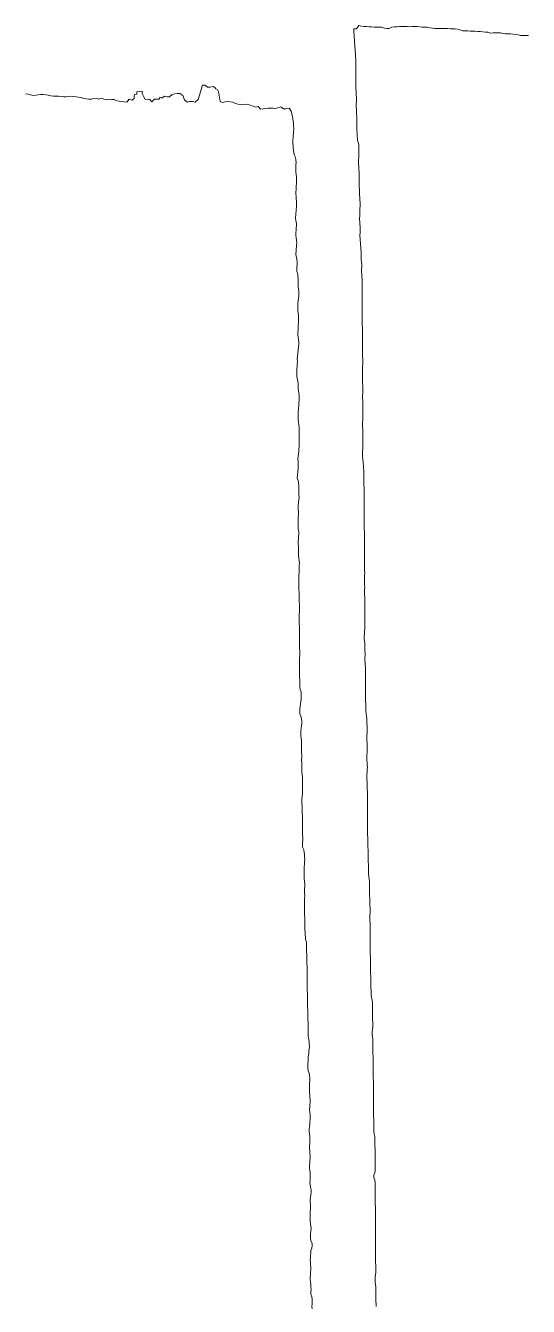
# Model space of a CAD drawing. Extents: x -16 to 11205, y -14909 to 147.
# Drawn here: x 142.98 to 147.37, y 134.83 to 145.99 of the extents above; entities that cross this region are included whole.
import ezdxf

# ---------------------------------------------------------------- set-up
doc = ezdxf.new("R2010")
doc.units = 0
doc.layers.get('0').update_dxf_attribs({"color": 1, "linetype": 'CONTINUOUS', "lineweight": 15, "true_color": 0xff0000})

msp = doc.modelspace()

# ---------------------------------------------------------------- linework, layer by layer
for p, q in [((145.846, 145.939), (145.846, 145.96)), ((145.846, 145.96), (145.868, 145.96)), ((145.85, 145.855), (145.846, 145.939)), ((145.868, 145.96), (145.889, 145.988)), ((145.889, 145.988), (145.912, 145.984)), ((145.912, 145.984), (145.934, 145.982)), ((145.934, 145.982), (145.956, 145.98)), ((145.956, 145.98), (145.978, 145.979)), ((145.978, 145.979), (146, 145.977)), ((146, 145.977), (146.022, 145.976)), ((146.022, 145.976), (146.044, 145.976)), ((146.044, 145.976), (146.066, 145.976)), ((146.066, 145.976), (146.088, 145.974)), ((146.088, 145.974), (146.111, 145.965)), ((146.111, 145.965), (146.132, 145.963)), ((146.132, 145.963), (146.154, 145.964)), ((146.154, 145.964), (146.177, 145.974)), ((146.177, 145.974), (146.199, 145.977)), ((146.199, 145.977), (146.221, 145.979)), ((146.221, 145.979), (146.243, 145.98)), ((146.243, 145.98), (146.265, 145.98)), ((146.265, 145.98), (146.287, 145.98)), ((146.287, 145.98), (146.309, 145.98)), ((146.309, 145.98), (146.331, 145.979)), ((146.331, 145.979), (146.353, 145.98)), ((146.353, 145.98), (146.375, 145.981)), ((146.375, 145.981), (146.397, 145.98)), ((146.397, 145.98), (146.418, 145.977)), ((146.418, 145.977), (146.44, 145.975)), ((146.44, 145.975), (146.462, 145.974)), ((146.462, 145.974), (146.484, 145.975)), ((146.484, 145.975), (146.507, 145.968)), ((146.507, 145.968), (146.529, 145.966)), ((146.529, 145.966), (146.551, 145.964)), ((146.551, 145.964), (146.573, 145.963)), ((146.573, 145.963), (146.595, 145.962)), ((146.595, 145.962), (146.617, 145.963)), ((146.617, 145.963), (146.639, 145.962)), ((146.639, 145.962), (146.661, 145.962)), ((146.661, 145.962), (146.683, 145.961)), ((146.683, 145.961), (146.705, 145.961)), ((146.705, 145.961), (146.727, 145.959)), ((146.727, 145.959), (146.749, 145.956)), ((146.749, 145.956), (146.77, 145.953)), ((146.77, 145.953), (146.794, 145.944)), ((146.794, 145.944), (146.816, 145.943)), ((146.816, 145.943), (146.838, 145.942)), ((146.838, 145.942), (146.859, 145.941)), ((146.859, 145.941), (146.881, 145.94)), ((146.881, 145.94), (146.903, 145.939)), ((146.903, 145.939), (146.925, 145.938)), ((146.925, 145.938), (146.947, 145.936)), ((146.947, 145.936), (146.969, 145.934)), ((146.969, 145.934), (146.991, 145.932)), ((146.991, 145.932), (147.013, 145.93)), ((147.013, 145.93), (147.036, 145.923)), ((147.036, 145.923), (147.058, 145.924)), ((147.058, 145.924), (147.08, 145.925)), ((147.08, 145.925), (147.102, 145.925)), ((147.102, 145.925), (147.124, 145.924)), ((147.124, 145.924), (147.146, 145.921)), ((147.146, 145.921), (147.168, 145.918)), ((147.168, 145.918), (147.19, 145.917)), ((147.19, 145.917), (147.211, 145.916)), ((147.211, 145.916), (147.233, 145.913)), ((147.233, 145.913), (147.255, 145.911)), ((147.255, 145.911), (147.277, 145.909)), ((147.277, 145.909), (147.3, 145.902)), ((147.3, 145.902), (147.322, 145.902)), ((147.322, 145.902), (147.344, 145.902)), ((147.344, 145.902), (147.366, 145.902)), ((145.862, 145.685), (145.85, 145.855)), ((145.861, 145.664), (145.862, 145.685)), ((145.861, 145.643), (145.861, 145.664)), ((145.861, 145.622), (145.861, 145.643)), ((145.861, 145.6), (145.861, 145.622)), ((145.862, 145.579), (145.861, 145.6)), ((145.863, 145.558), (145.862, 145.579)), ((144.488, 145.343), (144.525, 145.468)), ((144.525, 145.468), (144.547, 145.468)), ((144.547, 145.468), (144.57, 145.453)), ((144.57, 145.453), (144.592, 145.453)), ((144.592, 145.453), (144.618, 145.459)), ((144.618, 145.459), (144.632, 145.449)), ((145.863, 145.537), (145.863, 145.558)), ((145.863, 145.516), (145.863, 145.537)), ((145.863, 145.495), (145.863, 145.516)), ((145.863, 145.473), (145.863, 145.495)), ((145.863, 145.452), (145.863, 145.473)), ((145.869, 145.346), (145.863, 145.452)), ((142.984, 145.394), (143.006, 145.391)), ((143.006, 145.391), (143.028, 145.384)), ((143.028, 145.384), (143.05, 145.38)), ((143.05, 145.38), (143.072, 145.381)), ((143.072, 145.381), (143.095, 145.385)), ((143.095, 145.385), (143.116, 145.388)), ((143.116, 145.388), (143.138, 145.389)), ((143.138, 145.389), (143.16, 145.386)), ((143.16, 145.386), (143.182, 145.383)), ((143.182, 145.383), (143.205, 145.375)), ((143.205, 145.375), (143.227, 145.374)), ((143.227, 145.374), (143.249, 145.374)), ((143.249, 145.374), (143.271, 145.374)), ((143.271, 145.374), (143.293, 145.371)), ((143.293, 145.371), (143.315, 145.369)), ((143.315, 145.369), (143.337, 145.368)), ((143.337, 145.368), (143.359, 145.37)), ((143.359, 145.37), (143.381, 145.372)), ((143.381, 145.372), (143.403, 145.371)), ((143.403, 145.371), (143.425, 145.369)), ((143.425, 145.369), (143.446, 145.365)), ((143.446, 145.365), (143.468, 145.362)), ((143.468, 145.362), (143.491, 145.352)), ((143.491, 145.352), (143.513, 145.349)), ((143.513, 145.349), (143.535, 145.348)), ((143.535, 145.348), (143.557, 145.348)), ((143.557, 145.348), (143.579, 145.352)), ((143.579, 145.352), (143.601, 145.357)), ((143.601, 145.357), (143.623, 145.348)), ((143.623, 145.348), (143.646, 145.355)), ((143.646, 145.355), (143.667, 145.348)), ((143.667, 145.348), (143.688, 145.343)), ((143.688, 145.343), (143.71, 145.342)), ((143.71, 145.342), (143.733, 145.344)), ((143.733, 145.344), (143.755, 145.343)), ((143.755, 145.343), (143.778, 145.333)), ((143.866, 145.322), (143.887, 145.347)), ((143.887, 145.347), (143.914, 145.34)), ((143.914, 145.34), (143.929, 145.352)), ((143.929, 145.352), (143.93, 145.37)), ((143.93, 145.37), (143.932, 145.389)), ((143.932, 145.389), (143.953, 145.39)), ((143.953, 145.411), (144, 145.418)), ((143.953, 145.39), (143.953, 145.411)), ((144, 145.418), (144.001, 145.398)), ((144.001, 145.398), (144.016, 145.363)), ((144.016, 145.363), (144.02, 145.349)), ((144.02, 145.349), (144.038, 145.341)), ((144.038, 145.341), (144.063, 145.347)), ((144.063, 145.347), (144.085, 145.323)), ((144.085, 145.323), (144.107, 145.347)), ((144.107, 145.347), (144.129, 145.347)), ((144.129, 145.347), (144.151, 145.348)), ((144.151, 145.348), (144.153, 145.365)), ((144.153, 145.365), (144.171, 145.355)), ((144.171, 145.355), (144.195, 145.372)), ((144.195, 145.372), (144.218, 145.367)), ((144.218, 145.367), (144.239, 145.368)), ((144.239, 145.368), (144.262, 145.389)), ((144.262, 145.389), (144.283, 145.394)), ((144.283, 145.394), (144.305, 145.397)), ((144.305, 145.397), (144.328, 145.397)), ((144.328, 145.397), (144.353, 145.378)), ((144.353, 145.378), (144.369, 145.341)), ((144.369, 145.341), (144.392, 145.32)), ((144.462, 145.322), (144.488, 145.343)), ((144.632, 145.449), (144.643, 145.438)), ((144.643, 145.438), (144.657, 145.431)), ((144.657, 145.431), (144.666, 145.415)), ((144.666, 145.415), (144.68, 145.326)), ((145.868, 145.325), (145.869, 145.346)), ((143.778, 145.333), (143.8, 145.33)), ((143.8, 145.33), (143.821, 145.326)), ((143.821, 145.326), (143.843, 145.324)), ((143.843, 145.324), (143.866, 145.322)), ((144.392, 145.32), (144.416, 145.326)), ((144.416, 145.326), (144.438, 145.326)), ((144.438, 145.326), (144.462, 145.322)), ((144.68, 145.326), (144.699, 145.318)), ((144.699, 145.318), (144.724, 145.324)), ((144.724, 145.324), (144.746, 145.326)), ((144.746, 145.326), (144.767, 145.323)), ((144.767, 145.323), (144.789, 145.32)), ((144.789, 145.32), (144.813, 145.309)), ((144.813, 145.309), (144.834, 145.305)), ((144.834, 145.305), (144.855, 145.3)), ((144.855, 145.3), (144.877, 145.298)), ((144.877, 145.298), (144.9, 145.3)), ((144.9, 145.3), (144.922, 145.303)), ((144.922, 145.303), (144.947, 145.293)), ((144.947, 145.293), (144.967, 145.287)), ((144.967, 145.287), (144.987, 145.278)), ((144.987, 145.278), (145.01, 145.283)), ((145.01, 145.283), (145.032, 145.261)), ((145.032, 145.261), (145.054, 145.263)), ((145.054, 145.263), (145.076, 145.267)), ((145.076, 145.267), (145.098, 145.269)), ((145.098, 145.269), (145.121, 145.269)), ((145.121, 145.269), (145.143, 145.268)), ((145.143, 145.268), (145.165, 145.267)), ((145.165, 145.267), (145.187, 145.276)), ((145.187, 145.276), (145.208, 145.28)), ((145.208, 145.28), (145.231, 145.262)), ((145.231, 145.262), (145.253, 145.262)), ((145.253, 145.262), (145.28, 145.269)), ((145.28, 145.269), (145.3, 145.243)), ((145.3, 145.243), (145.305, 145.223)), ((145.864, 145.304), (145.868, 145.325)), ((145.87, 145.177), (145.864, 145.304)), ((145.305, 145.223), (145.314, 145.176)), ((145.314, 145.176), (145.316, 145.156)), ((145.316, 145.156), (145.318, 145.135)), ((145.318, 145.135), (145.32, 145.114)), ((145.871, 145.156), (145.87, 145.177)), ((145.872, 145.135), (145.871, 145.156)), ((145.872, 145.114), (145.872, 145.135)), ((145.321, 145.093), (145.312, 144.987)), ((145.32, 145.114), (145.321, 145.093)), ((145.87, 145.092), (145.872, 145.114)), ((145.876, 144.987), (145.87, 145.092)), ((145.312, 144.987), (145.314, 144.965)), ((145.314, 144.965), (145.316, 144.944)), ((145.316, 144.944), (145.316, 144.923)), ((145.316, 144.923), (145.318, 144.902)), ((145.318, 144.902), (145.321, 144.881)), ((145.885, 144.965), (145.876, 144.987)), ((145.888, 144.944), (145.885, 144.965)), ((145.889, 144.923), (145.888, 144.944)), ((145.889, 144.902), (145.889, 144.923)), ((145.889, 144.881), (145.889, 144.902)), ((145.321, 144.881), (145.325, 144.861)), ((145.325, 144.861), (145.337, 144.838)), ((145.337, 144.838), (145.34, 144.817)), ((145.34, 144.817), (145.341, 144.796)), ((145.341, 144.796), (145.34, 144.775)), ((145.885, 144.796), (145.886, 144.817)), ((145.888, 144.753), (145.885, 144.796)), ((145.886, 144.817), (145.887, 144.838)), ((145.887, 144.838), (145.888, 144.86)), ((145.888, 144.86), (145.889, 144.881)), ((145.34, 144.775), (145.339, 144.754)), ((145.339, 144.754), (145.339, 144.733)), ((145.339, 144.733), (145.34, 144.712)), ((145.34, 144.712), (145.342, 144.69)), ((145.342, 144.69), (145.344, 144.669)), ((145.344, 144.669), (145.346, 144.648)), ((145.889, 144.732), (145.888, 144.753)), ((145.89, 144.711), (145.889, 144.732)), ((145.89, 144.69), (145.89, 144.711)), ((145.89, 144.669), (145.89, 144.69)), ((145.89, 144.648), (145.89, 144.669)), ((145.346, 144.627), (145.338, 144.521)), ((145.346, 144.648), (145.346, 144.627)), ((145.891, 144.627), (145.89, 144.648)), ((145.891, 144.605), (145.891, 144.627)), ((145.892, 144.584), (145.891, 144.605)), ((145.893, 144.563), (145.892, 144.584)), ((145.893, 144.542), (145.893, 144.563)), ((145.338, 144.521), (145.341, 144.5)), ((145.341, 144.5), (145.343, 144.479)), ((145.343, 144.479), (145.344, 144.458)), ((145.344, 144.458), (145.345, 144.436)), ((145.893, 144.521), (145.893, 144.542)), ((145.899, 144.436), (145.893, 144.521)), ((145.345, 144.415), (145.335, 144.309)), ((145.345, 144.436), (145.345, 144.415)), ((145.896, 144.33), (145.897, 144.351)), ((145.897, 144.372), (145.898, 144.394)), ((145.897, 144.351), (145.897, 144.372)), ((145.898, 144.394), (145.899, 144.415)), ((145.899, 144.415), (145.899, 144.436)), ((145.335, 144.309), (145.34, 144.288)), ((145.343, 144.225), (145.338, 144.161)), ((145.34, 144.288), (145.344, 144.267)), ((145.345, 144.246), (145.343, 144.225)), ((145.344, 144.267), (145.345, 144.246)), ((145.894, 144.309), (145.896, 144.33)), ((145.899, 144.225), (145.894, 144.309)), ((145.9, 144.203), (145.899, 144.225)), ((145.338, 144.161), (145.342, 144.14)), ((145.342, 144.14), (145.345, 144.119)), ((145.345, 144.119), (145.347, 144.098)), ((145.898, 144.161), (145.899, 144.182)), ((145.909, 144.012), (145.898, 144.161)), ((145.899, 144.182), (145.9, 144.203)), ((145.346, 144.076), (145.339, 143.992)), ((145.347, 144.098), (145.346, 144.076)), ((145.909, 143.991), (145.909, 144.012)), ((145.339, 143.992), (145.344, 143.971)), ((145.344, 143.971), (145.348, 143.95)), ((145.348, 143.95), (145.351, 143.929)), ((145.35, 143.907), (145.349, 143.886)), ((145.351, 143.929), (145.35, 143.907)), ((145.91, 143.97), (145.909, 143.991)), ((145.91, 143.949), (145.91, 143.97)), ((145.912, 143.928), (145.91, 143.949)), ((145.914, 143.907), (145.912, 143.928)), ((145.914, 143.886), (145.914, 143.907)), ((145.349, 143.886), (145.348, 143.865)), ((145.348, 143.865), (145.349, 143.844)), ((145.349, 143.844), (145.356, 143.822)), ((145.356, 143.822), (145.358, 143.801)), ((145.358, 143.801), (145.36, 143.78)), ((145.36, 143.78), (145.36, 143.759)), ((145.913, 143.865), (145.914, 143.886)), ((145.913, 143.843), (145.913, 143.865)), ((145.914, 143.822), (145.913, 143.843)), ((145.915, 143.801), (145.914, 143.822)), ((145.916, 143.78), (145.915, 143.801)), ((145.917, 143.759), (145.916, 143.78)), ((145.36, 143.759), (145.36, 143.738)), ((145.36, 143.738), (145.361, 143.716)), ((145.361, 143.716), (145.362, 143.695)), ((145.362, 143.695), (145.365, 143.674)), ((145.365, 143.674), (145.365, 143.653)), ((145.916, 143.695), (145.917, 143.716)), ((145.916, 143.674), (145.916, 143.695)), ((145.917, 143.653), (145.916, 143.674)), ((145.917, 143.738), (145.917, 143.759)), ((145.917, 143.716), (145.917, 143.738)), ((145.358, 143.569), (145.357, 143.547)), ((145.364, 143.632), (145.358, 143.569)), ((145.365, 143.653), (145.364, 143.632)), ((145.917, 143.632), (145.917, 143.653)), ((145.917, 143.611), (145.917, 143.632)), ((145.917, 143.589), (145.917, 143.611)), ((145.917, 143.568), (145.917, 143.589)), ((145.918, 143.547), (145.917, 143.568)), ((145.357, 143.547), (145.357, 143.526)), ((145.357, 143.526), (145.358, 143.505)), ((145.358, 143.505), (145.36, 143.484)), ((145.36, 143.484), (145.362, 143.463)), ((145.362, 143.463), (145.363, 143.442)), ((145.363, 143.442), (145.362, 143.42)), ((145.917, 143.441), (145.918, 143.462)), ((145.917, 143.42), (145.917, 143.441)), ((145.918, 143.526), (145.918, 143.547)), ((145.918, 143.505), (145.918, 143.526)), ((145.918, 143.484), (145.918, 143.505)), ((145.918, 143.462), (145.918, 143.484)), ((145.362, 143.42), (145.356, 143.293)), ((145.917, 143.399), (145.917, 143.42)), ((145.918, 143.378), (145.917, 143.399)), ((145.919, 143.357), (145.918, 143.378)), ((145.919, 143.335), (145.919, 143.357)), ((145.92, 143.314), (145.919, 143.335)), ((145.356, 143.293), (145.359, 143.272)), ((145.359, 143.272), (145.362, 143.251)), ((145.362, 143.251), (145.364, 143.23)), ((145.364, 143.23), (145.364, 143.209)), ((145.919, 143.251), (145.92, 143.272)), ((145.92, 143.23), (145.919, 143.251)), ((145.92, 143.293), (145.92, 143.314)), ((145.92, 143.272), (145.92, 143.293)), ((145.92, 143.208), (145.92, 143.23)), ((145.362, 143.188), (145.351, 143.082)), ((145.364, 143.209), (145.362, 143.188)), ((145.919, 143.145), (145.92, 143.166)), ((145.919, 143.124), (145.919, 143.145)), ((145.92, 143.103), (145.919, 143.124)), ((145.921, 143.187), (145.92, 143.208)), ((145.92, 143.166), (145.921, 143.187)), ((145.349, 142.997), (145.347, 142.976)), ((145.35, 143.018), (145.349, 142.997)), ((145.352, 143.039), (145.35, 143.018)), ((145.351, 143.082), (145.353, 143.06)), ((145.353, 143.06), (145.352, 143.039)), ((145.922, 143.081), (145.92, 143.103)), ((145.92, 142.997), (145.921, 143.018)), ((145.92, 142.975), (145.92, 142.997)), ((145.921, 143.018), (145.922, 143.039)), ((145.922, 143.06), (145.922, 143.081)), ((145.922, 143.039), (145.922, 143.06)), ((145.347, 142.976), (145.347, 142.955)), ((145.347, 142.955), (145.349, 142.934)), ((145.349, 142.934), (145.35, 142.913)), ((145.35, 142.913), (145.358, 142.891)), ((145.358, 142.891), (145.359, 142.87)), ((145.92, 142.954), (145.92, 142.975)), ((145.92, 142.933), (145.92, 142.954)), ((145.92, 142.912), (145.92, 142.933)), ((145.921, 142.891), (145.92, 142.912)), ((145.921, 142.87), (145.921, 142.891)), ((145.359, 142.87), (145.36, 142.848)), ((145.36, 142.848), (145.361, 142.827)), ((145.361, 142.827), (145.363, 142.806)), ((145.363, 142.806), (145.366, 142.785)), ((145.366, 142.785), (145.368, 142.764)), ((145.922, 142.849), (145.921, 142.87)), ((145.921, 142.764), (145.922, 142.785)), ((145.922, 142.827), (145.922, 142.849)), ((145.922, 142.806), (145.922, 142.827)), ((145.922, 142.785), (145.922, 142.806)), ((145.366, 142.679), (145.359, 142.615)), ((145.369, 142.743), (145.366, 142.679)), ((145.368, 142.764), (145.369, 142.743)), ((145.921, 142.743), (145.921, 142.764)), ((145.922, 142.722), (145.921, 142.743)), ((145.923, 142.7), (145.922, 142.722)), ((145.924, 142.679), (145.923, 142.7)), ((145.923, 142.658), (145.924, 142.679)), ((145.359, 142.615), (145.36, 142.594)), ((145.36, 142.594), (145.36, 142.573)), ((145.36, 142.573), (145.361, 142.552)), ((145.361, 142.552), (145.363, 142.531)), ((145.921, 142.531), (145.922, 142.552)), ((145.922, 142.552), (145.923, 142.573)), ((145.923, 142.637), (145.923, 142.658)), ((145.923, 142.616), (145.923, 142.637)), ((145.923, 142.594), (145.923, 142.616)), ((145.923, 142.573), (145.923, 142.594)), ((145.363, 142.531), (145.365, 142.51)), ((145.365, 142.51), (145.367, 142.489)), ((145.367, 142.489), (145.368, 142.468)), ((145.368, 142.468), (145.369, 142.447)), ((145.369, 142.447), (145.369, 142.425)), ((145.921, 142.51), (145.921, 142.531)), ((145.921, 142.489), (145.921, 142.51)), ((145.922, 142.467), (145.921, 142.489)), ((145.923, 142.446), (145.922, 142.467)), ((145.923, 142.425), (145.923, 142.446)), ((145.368, 142.362), (145.367, 142.341)), ((145.367, 142.341), (145.367, 142.32)), ((145.369, 142.383), (145.368, 142.362)), ((145.369, 142.425), (145.369, 142.404)), ((145.369, 142.404), (145.369, 142.383)), ((145.922, 142.383), (145.923, 142.404)), ((145.923, 142.362), (145.922, 142.383)), ((145.923, 142.404), (145.923, 142.425)), ((145.923, 142.34), (145.923, 142.362)), ((145.923, 142.319), (145.923, 142.34)), ((145.362, 142.256), (145.358, 142.214)), ((145.358, 142.214), (145.359, 142.193)), ((145.365, 142.277), (145.362, 142.256)), ((145.366, 142.298), (145.365, 142.277)), ((145.367, 142.32), (145.366, 142.298)), ((145.921, 142.277), (145.922, 142.298)), ((145.921, 142.256), (145.921, 142.277)), ((145.921, 142.235), (145.921, 142.256)), ((145.923, 142.214), (145.921, 142.235)), ((145.922, 142.298), (145.923, 142.319)), ((145.933, 142.107), (145.923, 142.214)), ((145.359, 142.129), (145.35, 142.045)), ((145.359, 142.193), (145.36, 142.171)), ((145.36, 142.15), (145.359, 142.129)), ((145.36, 142.171), (145.36, 142.15)), ((145.933, 142.086), (145.933, 142.107)), ((145.35, 142.045), (145.359, 142.023)), ((145.359, 142.023), (145.362, 142.002)), ((145.362, 142.002), (145.364, 141.981)), ((145.933, 142.065), (145.933, 142.086)), ((145.933, 142.044), (145.933, 142.065)), ((145.933, 142.023), (145.933, 142.044)), ((145.933, 142.002), (145.933, 142.023)), ((145.933, 141.98), (145.933, 142.002)), ((145.364, 141.981), (145.365, 141.96)), ((145.365, 141.96), (145.365, 141.938)), ((145.365, 141.938), (145.366, 141.917)), ((145.366, 141.917), (145.366, 141.896)), ((145.366, 141.896), (145.367, 141.875)), ((145.934, 141.959), (145.933, 141.98)), ((145.935, 141.938), (145.934, 141.959)), ((145.935, 141.917), (145.935, 141.938)), ((145.935, 141.896), (145.935, 141.917)), ((145.935, 141.875), (145.935, 141.896)), ((145.365, 141.854), (145.359, 141.812)), ((145.359, 141.812), (145.359, 141.79)), ((145.359, 141.79), (145.361, 141.769)), ((145.361, 141.769), (145.363, 141.748)), ((145.367, 141.875), (145.365, 141.854)), ((145.934, 141.854), (145.935, 141.875)), ((145.934, 141.832), (145.934, 141.854)), ((145.934, 141.811), (145.934, 141.832)), ((145.935, 141.79), (145.934, 141.811)), ((145.934, 141.769), (145.935, 141.79)), ((145.934, 141.748), (145.934, 141.769)), ((145.361, 141.706), (145.359, 141.685)), ((145.359, 141.685), (145.359, 141.621)), ((145.363, 141.727), (145.361, 141.706)), ((145.363, 141.748), (145.363, 141.727)), ((145.934, 141.727), (145.934, 141.748)), ((145.934, 141.705), (145.934, 141.727)), ((145.934, 141.684), (145.934, 141.705)), ((145.934, 141.663), (145.934, 141.684)), ((145.934, 141.642), (145.934, 141.663)), ((145.359, 141.621), (145.361, 141.6)), ((145.361, 141.6), (145.364, 141.579)), ((145.365, 141.557), (145.363, 141.536)), ((145.364, 141.579), (145.365, 141.557)), ((145.935, 141.62), (145.934, 141.642)), ((145.936, 141.599), (145.935, 141.62)), ((145.938, 141.578), (145.936, 141.599)), ((145.939, 141.557), (145.938, 141.578)), ((145.939, 141.536), (145.939, 141.557)), ((145.362, 141.515), (145.361, 141.494)), ((145.361, 141.494), (145.361, 141.473)), ((145.361, 141.473), (145.362, 141.452)), ((145.363, 141.536), (145.362, 141.515)), ((145.362, 141.452), (145.362, 141.43)), ((145.938, 141.451), (145.939, 141.473)), ((145.938, 141.43), (145.938, 141.451)), ((145.939, 141.515), (145.939, 141.536)), ((145.939, 141.494), (145.939, 141.515)), ((145.939, 141.473), (145.939, 141.494)), ((145.362, 141.43), (145.362, 141.409)), ((145.362, 141.409), (145.362, 141.388)), ((145.362, 141.388), (145.363, 141.367)), ((145.363, 141.367), (145.366, 141.346)), ((145.366, 141.346), (145.369, 141.325)), ((145.369, 141.325), (145.37, 141.304)), ((145.938, 141.409), (145.938, 141.43)), ((145.938, 141.388), (145.938, 141.409)), ((145.938, 141.367), (145.938, 141.388)), ((145.938, 141.346), (145.938, 141.367)), ((145.938, 141.324), (145.938, 141.346)), ((145.938, 141.303), (145.938, 141.324)), ((145.367, 141.219), (145.366, 141.198)), ((145.368, 141.261), (145.367, 141.24)), ((145.367, 141.24), (145.367, 141.219)), ((145.369, 141.282), (145.368, 141.261)), ((145.37, 141.304), (145.369, 141.282)), ((145.938, 141.282), (145.938, 141.303)), ((145.939, 141.261), (145.938, 141.282)), ((145.939, 141.24), (145.939, 141.261)), ((145.94, 141.219), (145.939, 141.24)), ((145.939, 141.197), (145.94, 141.219)), ((145.365, 141.134), (145.364, 141.113)), ((145.364, 141.113), (145.365, 141.092)), ((145.366, 141.177), (145.365, 141.155)), ((145.365, 141.155), (145.365, 141.134)), ((145.366, 141.198), (145.366, 141.177)), ((145.938, 141.155), (145.939, 141.176)), ((145.939, 141.134), (145.938, 141.155)), ((145.939, 141.176), (145.939, 141.197)), ((145.939, 141.113), (145.939, 141.134)), ((145.94, 141.091), (145.939, 141.113)), ((145.365, 141.092), (145.366, 141.071)), ((145.366, 141.071), (145.367, 141.049)), ((145.367, 141.049), (145.369, 141.028)), ((145.369, 141.028), (145.369, 141.007)), ((145.369, 141.007), (145.369, 140.986)), ((145.369, 140.986), (145.369, 140.965)), ((145.939, 141.07), (145.94, 141.091)), ((145.939, 141.049), (145.939, 141.07)), ((145.939, 141.028), (145.939, 141.049)), ((145.94, 141.007), (145.939, 141.028)), ((145.94, 140.986), (145.94, 141.007)), ((145.941, 140.964), (145.94, 140.986)), ((145.369, 140.965), (145.37, 140.944)), ((145.37, 140.88), (145.369, 140.859)), ((145.37, 140.944), (145.371, 140.922)), ((145.371, 140.901), (145.37, 140.88)), ((145.371, 140.922), (145.371, 140.901)), ((145.94, 140.922), (145.941, 140.943)), ((145.941, 140.901), (145.94, 140.922)), ((145.941, 140.943), (145.941, 140.964)), ((145.941, 140.88), (145.941, 140.901)), ((145.941, 140.859), (145.941, 140.88)), ((145.369, 140.859), (145.368, 140.838)), ((145.368, 140.838), (145.368, 140.817)), ((145.368, 140.817), (145.369, 140.795)), ((145.369, 140.795), (145.369, 140.774)), ((145.369, 140.774), (145.37, 140.753)), ((145.941, 140.837), (145.941, 140.859)), ((145.941, 140.816), (145.941, 140.837)), ((145.941, 140.795), (145.941, 140.816)), ((145.942, 140.774), (145.941, 140.795)), ((145.942, 140.753), (145.942, 140.774)), ((145.37, 140.753), (145.37, 140.732)), ((145.37, 140.732), (145.37, 140.711)), ((145.37, 140.711), (145.37, 140.69)), ((145.37, 140.69), (145.37, 140.668)), ((145.37, 140.668), (145.37, 140.647)), ((145.935, 140.668), (145.937, 140.689)), ((145.936, 140.647), (145.935, 140.668)), ((145.937, 140.689), (145.939, 140.711)), ((145.939, 140.711), (145.941, 140.732)), ((145.941, 140.732), (145.942, 140.753)), ((145.37, 140.647), (145.37, 140.626)), ((145.37, 140.626), (145.37, 140.605)), ((145.37, 140.605), (145.371, 140.584)), ((145.371, 140.584), (145.372, 140.563)), ((145.372, 140.563), (145.374, 140.542)), ((145.374, 140.542), (145.375, 140.52)), ((145.938, 140.626), (145.936, 140.647)), ((145.94, 140.605), (145.938, 140.626)), ((145.941, 140.583), (145.94, 140.605)), ((145.941, 140.562), (145.941, 140.583)), ((145.942, 140.541), (145.941, 140.562)), ((145.943, 140.52), (145.942, 140.541)), ((145.371, 140.457), (145.37, 140.436)), ((145.37, 140.436), (145.371, 140.414)), ((145.372, 140.478), (145.371, 140.457)), ((145.374, 140.499), (145.372, 140.478)), ((145.375, 140.52), (145.374, 140.499)), ((145.942, 140.478), (145.943, 140.499)), ((145.942, 140.456), (145.942, 140.478)), ((145.943, 140.435), (145.942, 140.456)), ((145.943, 140.499), (145.943, 140.52)), ((145.944, 140.414), (145.943, 140.435)), ((145.371, 140.414), (145.372, 140.393)), ((145.372, 140.393), (145.372, 140.372)), ((145.372, 140.372), (145.372, 140.351)), ((145.372, 140.351), (145.372, 140.33)), ((145.372, 140.33), (145.372, 140.309)), ((145.945, 140.393), (145.944, 140.414)), ((145.946, 140.372), (145.945, 140.393)), ((145.945, 140.351), (145.946, 140.372)), ((145.945, 140.329), (145.945, 140.351)), ((145.946, 140.308), (145.945, 140.329)), ((145.372, 140.309), (145.373, 140.288)), ((145.373, 140.288), (145.374, 140.266)), ((145.374, 140.266), (145.375, 140.245)), ((145.375, 140.245), (145.375, 140.224)), ((145.375, 140.224), (145.376, 140.203)), ((145.376, 140.203), (145.385, 140.181)), ((145.946, 140.287), (145.946, 140.308)), ((145.947, 140.266), (145.946, 140.287)), ((145.947, 140.245), (145.947, 140.266)), ((145.947, 140.224), (145.947, 140.245)), ((145.947, 140.202), (145.947, 140.224)), ((145.383, 140.097), (145.374, 140.033)), ((145.385, 140.118), (145.383, 140.097)), ((145.385, 140.181), (145.387, 140.16)), ((145.387, 140.139), (145.385, 140.118)), ((145.387, 140.16), (145.387, 140.139)), ((145.945, 140.16), (145.946, 140.181)), ((145.946, 140.139), (145.945, 140.16)), ((145.946, 140.181), (145.947, 140.202)), ((145.946, 140.118), (145.946, 140.139)), ((145.947, 140.097), (145.946, 140.118)), ((145.948, 140.076), (145.947, 140.097)), ((145.374, 140.033), (145.373, 140.012)), ((145.373, 140.012), (145.373, 139.991)), ((145.373, 139.991), (145.383, 139.969)), ((145.949, 140.054), (145.948, 140.076)), ((145.95, 140.033), (145.949, 140.054)), ((145.95, 140.012), (145.95, 140.033)), ((145.957, 139.948), (145.95, 140.012)), ((145.383, 139.969), (145.388, 139.948)), ((145.388, 139.885), (145.386, 139.864)), ((145.388, 139.948), (145.391, 139.927)), ((145.391, 139.906), (145.388, 139.885)), ((145.391, 139.927), (145.391, 139.906)), ((145.958, 139.927), (145.957, 139.948)), ((145.959, 139.906), (145.958, 139.927)), ((145.96, 139.885), (145.959, 139.906)), ((145.961, 139.864), (145.96, 139.885)), ((145.384, 139.843), (145.383, 139.822)), ((145.383, 139.822), (145.384, 139.8)), ((145.386, 139.864), (145.384, 139.843)), ((145.384, 139.8), (145.386, 139.779)), ((145.386, 139.779), (145.388, 139.758)), ((145.388, 139.758), (145.389, 139.737)), ((145.958, 139.779), (145.959, 139.8)), ((145.959, 139.758), (145.958, 139.779)), ((145.959, 139.8), (145.961, 139.821)), ((145.96, 139.737), (145.959, 139.758)), ((145.961, 139.843), (145.961, 139.864)), ((145.961, 139.821), (145.961, 139.843)), ((145.389, 139.716), (145.388, 139.695)), ((145.388, 139.695), (145.389, 139.673)), ((145.389, 139.737), (145.389, 139.716)), ((145.389, 139.673), (145.39, 139.652)), ((145.39, 139.652), (145.391, 139.631)), ((145.959, 139.631), (145.96, 139.652)), ((145.961, 139.715), (145.96, 139.737)), ((145.96, 139.652), (145.961, 139.673)), ((145.961, 139.694), (145.961, 139.715)), ((145.961, 139.673), (145.961, 139.694)), ((145.391, 139.61), (145.39, 139.589)), ((145.39, 139.589), (145.391, 139.568)), ((145.391, 139.631), (145.391, 139.61)), ((145.391, 139.568), (145.391, 139.546)), ((145.391, 139.546), (145.392, 139.525)), ((145.959, 139.61), (145.959, 139.631)), ((145.959, 139.588), (145.959, 139.61)), ((145.961, 139.567), (145.959, 139.588)), ((145.962, 139.546), (145.961, 139.567)), ((145.963, 139.525), (145.962, 139.546)), ((145.392, 139.525), (145.393, 139.504)), ((145.393, 139.504), (145.393, 139.483)), ((145.393, 139.483), (145.395, 139.462)), ((145.395, 139.462), (145.397, 139.441)), ((145.397, 139.441), (145.398, 139.42)), ((145.958, 139.44), (145.959, 139.462)), ((145.959, 139.419), (145.958, 139.44)), ((145.959, 139.462), (145.96, 139.483)), ((145.96, 139.483), (145.962, 139.504)), ((145.962, 139.504), (145.963, 139.525)), ((145.397, 139.398), (145.396, 139.377)), ((145.396, 139.377), (145.396, 139.356)), ((145.396, 139.356), (145.397, 139.335)), ((145.397, 139.314), (145.396, 139.292)), ((145.398, 139.42), (145.397, 139.398)), ((145.397, 139.335), (145.397, 139.314)), ((145.96, 139.398), (145.959, 139.419)), ((145.961, 139.377), (145.96, 139.398)), ((145.961, 139.356), (145.961, 139.377)), ((145.962, 139.334), (145.961, 139.356)), ((145.963, 139.313), (145.962, 139.334)), ((145.963, 139.292), (145.963, 139.313)), ((145.393, 139.25), (145.392, 139.229)), ((145.392, 139.229), (145.393, 139.208)), ((145.394, 139.271), (145.393, 139.25)), ((145.393, 139.208), (145.394, 139.187)), ((145.396, 139.292), (145.394, 139.271)), ((145.963, 139.271), (145.963, 139.292)), ((145.963, 139.25), (145.963, 139.271)), ((145.963, 139.229), (145.963, 139.25)), ((145.964, 139.207), (145.963, 139.229)), ((145.964, 139.186), (145.964, 139.207)), ((145.394, 139.187), (145.395, 139.166)), ((145.395, 139.166), (145.395, 139.144)), ((145.395, 139.144), (145.395, 139.123)), ((145.395, 139.123), (145.396, 139.102)), ((145.396, 139.102), (145.396, 139.081)), ((145.965, 139.165), (145.964, 139.186)), ((145.964, 139.144), (145.965, 139.165)), ((145.964, 139.123), (145.964, 139.144)), ((145.964, 139.102), (145.964, 139.123)), ((145.965, 139.08), (145.964, 139.102)), ((145.396, 139.081), (145.396, 139.06)), ((145.396, 139.06), (145.396, 139.038)), ((145.396, 139.038), (145.396, 139.017)), ((145.396, 139.017), (145.396, 138.996)), ((145.396, 138.996), (145.396, 138.975)), ((145.396, 138.975), (145.396, 138.954)), ((145.964, 138.996), (145.965, 139.017)), ((145.964, 138.975), (145.964, 138.996)), ((145.965, 139.059), (145.965, 139.08)), ((145.965, 139.038), (145.965, 139.059)), ((145.965, 139.017), (145.965, 139.038)), ((145.396, 138.954), (145.398, 138.933)), ((145.398, 138.869), (145.397, 138.848)), ((145.398, 138.933), (145.399, 138.912)), ((145.4, 138.89), (145.398, 138.869)), ((145.399, 138.912), (145.4, 138.89)), ((145.964, 138.953), (145.964, 138.975)), ((145.965, 138.932), (145.964, 138.953)), ((145.966, 138.911), (145.965, 138.932)), ((145.967, 138.89), (145.966, 138.911)), ((145.967, 138.869), (145.967, 138.89)), ((145.967, 138.848), (145.967, 138.869)), ((145.397, 138.848), (145.398, 138.827)), ((145.398, 138.827), (145.408, 138.805)), ((145.408, 138.805), (145.411, 138.784)), ((145.411, 138.784), (145.414, 138.763)), ((145.414, 138.763), (145.416, 138.742)), ((145.968, 138.827), (145.967, 138.848)), ((145.969, 138.805), (145.968, 138.827)), ((145.97, 138.784), (145.969, 138.805)), ((145.97, 138.763), (145.97, 138.784)), ((145.97, 138.742), (145.97, 138.763)), ((145.414, 138.679), (145.413, 138.658)), ((145.413, 138.658), (145.413, 138.636)), ((145.416, 138.7), (145.414, 138.679)), ((145.416, 138.742), (145.417, 138.721)), ((145.417, 138.721), (145.416, 138.7)), ((145.97, 138.721), (145.97, 138.742)), ((145.971, 138.7), (145.97, 138.721)), ((145.972, 138.678), (145.971, 138.7)), ((145.972, 138.657), (145.972, 138.678)), ((145.972, 138.636), (145.972, 138.657)), ((145.412, 138.594), (145.411, 138.573)), ((145.411, 138.573), (145.413, 138.551)), ((145.413, 138.615), (145.412, 138.594)), ((145.413, 138.636), (145.413, 138.615)), ((145.413, 138.551), (145.416, 138.53)), ((145.416, 138.53), (145.418, 138.509)), ((145.972, 138.615), (145.972, 138.636)), ((145.972, 138.594), (145.972, 138.615)), ((145.981, 138.53), (145.972, 138.594)), ((145.982, 138.509), (145.981, 138.53)), ((145.416, 138.467), (145.415, 138.446)), ((145.415, 138.446), (145.416, 138.425)), ((145.418, 138.488), (145.416, 138.467)), ((145.416, 138.425), (145.417, 138.403)), ((145.418, 138.509), (145.418, 138.488)), ((145.982, 138.488), (145.982, 138.509)), ((145.982, 138.467), (145.982, 138.488)), ((145.982, 138.445), (145.982, 138.467)), ((145.982, 138.424), (145.982, 138.445)), ((145.982, 138.403), (145.982, 138.424)), ((145.415, 138.361), (145.414, 138.34)), ((145.414, 138.34), (145.414, 138.319)), ((145.414, 138.319), (145.414, 138.298)), ((145.416, 138.382), (145.415, 138.361)), ((145.417, 138.403), (145.416, 138.382)), ((145.983, 138.382), (145.982, 138.403)), ((145.984, 138.361), (145.983, 138.382)), ((145.985, 138.339), (145.984, 138.361)), ((145.985, 138.318), (145.985, 138.339)), ((145.986, 138.297), (145.985, 138.318)), ((145.414, 138.298), (145.415, 138.276)), ((145.415, 138.276), (145.415, 138.255)), ((145.415, 138.255), (145.416, 138.234)), ((145.416, 138.234), (145.417, 138.213)), ((145.417, 138.213), (145.418, 138.192)), ((145.985, 138.234), (145.986, 138.255)), ((145.985, 138.213), (145.985, 138.234)), ((145.985, 138.191), (145.985, 138.213)), ((145.986, 138.276), (145.986, 138.297)), ((145.986, 138.255), (145.986, 138.276)), ((145.418, 138.192), (145.418, 138.171)), ((145.418, 138.171), (145.418, 138.149)), ((145.418, 138.149), (145.418, 138.128)), ((145.418, 138.128), (145.419, 138.107)), ((145.419, 138.107), (145.42, 138.086)), ((145.42, 138.086), (145.422, 138.065)), ((145.986, 138.17), (145.985, 138.191)), ((145.986, 138.149), (145.986, 138.17)), ((145.987, 138.128), (145.986, 138.149)), ((145.987, 138.107), (145.987, 138.128)), ((145.987, 138.086), (145.987, 138.107)), ((145.987, 138.064), (145.987, 138.086)), ((145.422, 138.065), (145.423, 138.044)), ((145.423, 138.044), (145.424, 138.023)), ((145.424, 138.023), (145.431, 138.001)), ((145.431, 138.001), (145.431, 137.98)), ((145.431, 137.98), (145.431, 137.959)), ((145.987, 138.043), (145.987, 138.064)), ((145.987, 138.022), (145.987, 138.043)), ((145.987, 138.001), (145.987, 138.022)), ((145.987, 137.98), (145.987, 138.001)), ((145.987, 137.959), (145.987, 137.98)), ((145.431, 137.959), (145.431, 137.937)), ((145.431, 137.937), (145.432, 137.916)), ((145.432, 137.916), (145.434, 137.895)), ((145.434, 137.895), (145.435, 137.874)), ((145.435, 137.874), (145.435, 137.853)), ((145.988, 137.937), (145.987, 137.959)), ((145.988, 137.916), (145.988, 137.937)), ((145.988, 137.895), (145.988, 137.916)), ((145.989, 137.874), (145.988, 137.895)), ((145.989, 137.853), (145.989, 137.874)), ((145.435, 137.853), (145.435, 137.832)), ((145.435, 137.832), (145.436, 137.811)), ((145.436, 137.811), (145.437, 137.789)), ((145.437, 137.789), (145.437, 137.768)), ((145.437, 137.768), (145.438, 137.747)), ((145.438, 137.747), (145.439, 137.726)), ((145.99, 137.832), (145.989, 137.853)), ((145.99, 137.81), (145.99, 137.832)), ((145.99, 137.789), (145.99, 137.81)), ((145.99, 137.768), (145.99, 137.789)), ((145.991, 137.747), (145.99, 137.768)), ((145.991, 137.726), (145.991, 137.747)), ((145.438, 137.684), (145.437, 137.662)), ((145.437, 137.662), (145.437, 137.641)), ((145.437, 137.641), (145.438, 137.62)), ((145.439, 137.726), (145.438, 137.705)), ((145.438, 137.705), (145.438, 137.684)), ((145.992, 137.705), (145.991, 137.726)), ((145.993, 137.683), (145.992, 137.705)), ((145.992, 137.641), (145.993, 137.662)), ((145.993, 137.62), (145.992, 137.641)), ((145.993, 137.662), (145.993, 137.683)), ((145.438, 137.62), (145.439, 137.599)), ((145.439, 137.599), (145.439, 137.578)), ((145.439, 137.578), (145.44, 137.557)), ((145.44, 137.557), (145.44, 137.536)), ((145.44, 137.536), (145.441, 137.514)), ((145.994, 137.599), (145.993, 137.62)), ((145.996, 137.578), (145.994, 137.599)), ((145.995, 137.535), (145.996, 137.557)), ((146.004, 137.492), (145.995, 137.535)), ((145.996, 137.557), (145.996, 137.578)), ((145.441, 137.493), (145.44, 137.472)), ((145.44, 137.472), (145.441, 137.451)), ((145.441, 137.514), (145.441, 137.493)), ((145.441, 137.451), (145.442, 137.43)), ((145.442, 137.43), (145.444, 137.409)), ((146.006, 137.471), (146.004, 137.492)), ((146.008, 137.45), (146.006, 137.471)), ((146.007, 137.408), (146.008, 137.429)), ((146.008, 137.429), (146.008, 137.45)), ((145.444, 137.387), (145.443, 137.366)), ((145.443, 137.366), (145.443, 137.345)), ((145.443, 137.345), (145.445, 137.324)), ((145.444, 137.409), (145.444, 137.387)), ((145.445, 137.324), (145.447, 137.303)), ((145.447, 137.303), (145.447, 137.282)), ((146.006, 137.387), (146.007, 137.408)), ((146.006, 137.366), (146.006, 137.387)), ((146.007, 137.345), (146.006, 137.366)), ((146.008, 137.323), (146.007, 137.345)), ((146.009, 137.302), (146.008, 137.323)), ((146.01, 137.281), (146.009, 137.302)), ((145.447, 137.282), (145.446, 137.26)), ((145.446, 137.26), (145.446, 137.239)), ((145.446, 137.239), (145.446, 137.218)), ((145.446, 137.218), (145.446, 137.197)), ((145.446, 137.197), (145.446, 137.176)), ((146.005, 137.218), (146.006, 137.239)), ((146.005, 137.196), (146.005, 137.218)), ((146.008, 137.175), (146.005, 137.196)), ((146.006, 137.239), (146.009, 137.26)), ((146.009, 137.26), (146.01, 137.281)), ((145.446, 137.176), (145.453, 137.154)), ((145.453, 137.154), (145.455, 137.133)), ((145.455, 137.133), (145.456, 137.112)), ((145.456, 137.112), (145.457, 137.091)), ((145.457, 137.091), (145.456, 137.07)), ((146.01, 137.154), (146.008, 137.175)), ((146.011, 137.133), (146.01, 137.154)), ((146.01, 137.112), (146.011, 137.133)), ((146.01, 137.091), (146.01, 137.112)), ((146.01, 137.069), (146.01, 137.091)), ((145.447, 136.985), (145.446, 136.964)), ((145.453, 137.028), (145.447, 137.006)), ((145.447, 137.006), (145.447, 136.985)), ((145.454, 137.049), (145.453, 137.028)), ((145.456, 137.07), (145.454, 137.049)), ((146.011, 137.048), (146.01, 137.069)), ((146.011, 137.027), (146.011, 137.048)), ((146.012, 137.006), (146.011, 137.027)), ((146.012, 136.985), (146.012, 137.006)), ((146.012, 136.964), (146.012, 136.985)), ((145.445, 136.943), (145.443, 136.922)), ((145.443, 136.922), (145.444, 136.901)), ((145.444, 136.901), (145.446, 136.88)), ((145.446, 136.964), (145.445, 136.943)), ((145.446, 136.88), (145.455, 136.857)), ((145.455, 136.857), (145.458, 136.837)), ((146.012, 136.942), (146.012, 136.964)), ((146.012, 136.921), (146.012, 136.942)), ((146.012, 136.9), (146.012, 136.921)), ((146.013, 136.879), (146.012, 136.9)), ((146.013, 136.858), (146.013, 136.879)), ((146.014, 136.837), (146.013, 136.858)), ((145.459, 136.773), (145.457, 136.752)), ((145.457, 136.752), (145.457, 136.731)), ((145.458, 136.837), (145.46, 136.816)), ((145.46, 136.795), (145.459, 136.773)), ((145.46, 136.816), (145.46, 136.795)), ((146.014, 136.815), (146.014, 136.837)), ((146.015, 136.794), (146.014, 136.815)), ((146.015, 136.773), (146.015, 136.794)), ((146.015, 136.752), (146.015, 136.773)), ((146.015, 136.731), (146.015, 136.752)), ((145.457, 136.731), (145.457, 136.71)), ((145.457, 136.71), (145.458, 136.689)), ((145.458, 136.689), (145.46, 136.667)), ((145.46, 136.667), (145.462, 136.646)), ((145.462, 136.646), (145.464, 136.625)), ((146.015, 136.71), (146.015, 136.731)), ((146.015, 136.688), (146.015, 136.71)), ((146.015, 136.667), (146.015, 136.688)), ((146.016, 136.646), (146.015, 136.667)), ((146.017, 136.625), (146.016, 136.646)), ((145.46, 136.562), (145.459, 136.541)), ((145.459, 136.541), (145.461, 136.519)), ((145.462, 136.583), (145.46, 136.562)), ((145.461, 136.519), (145.463, 136.498)), ((145.464, 136.604), (145.462, 136.583)), ((145.464, 136.625), (145.464, 136.604)), ((146.017, 136.604), (146.017, 136.625)), ((146.017, 136.583), (146.017, 136.604)), ((146.017, 136.561), (146.017, 136.583)), ((146.017, 136.54), (146.017, 136.561)), ((146.017, 136.519), (146.017, 136.54)), ((146.017, 136.498), (146.017, 136.519)), ((145.461, 136.414), (145.459, 136.393)), ((145.462, 136.435), (145.461, 136.414)), ((145.463, 136.456), (145.462, 136.435)), ((145.463, 136.498), (145.463, 136.477)), ((145.463, 136.477), (145.463, 136.456)), ((146.017, 136.477), (146.017, 136.498)), ((146.018, 136.456), (146.017, 136.477)), ((146.018, 136.435), (146.018, 136.456)), ((146.018, 136.413), (146.018, 136.435)), ((146.018, 136.392), (146.018, 136.413)), ((145.456, 136.371), (145.455, 136.35)), ((145.455, 136.35), (145.457, 136.329)), ((145.459, 136.393), (145.456, 136.371)), ((145.457, 136.329), (145.46, 136.308)), ((145.46, 136.308), (145.462, 136.287)), ((146.019, 136.371), (146.018, 136.392)), ((146.02, 136.35), (146.019, 136.371)), ((146.021, 136.329), (146.02, 136.35)), ((146.028, 136.307), (146.021, 136.329)), ((146.029, 136.286), (146.028, 136.307)), ((145.461, 136.244), (145.459, 136.223)), ((145.459, 136.223), (145.459, 136.202)), ((145.459, 136.202), (145.461, 136.181)), ((145.462, 136.265), (145.461, 136.244)), ((145.462, 136.287), (145.462, 136.265)), ((146.029, 136.265), (146.029, 136.286)), ((146.029, 136.244), (146.029, 136.265)), ((146.029, 136.223), (146.029, 136.244)), ((146.03, 136.201), (146.029, 136.223)), ((146.03, 136.18), (146.03, 136.201)), ((145.46, 136.075), (145.459, 136.054)), ((145.462, 136.096), (145.46, 136.075)), ((145.461, 136.181), (145.462, 136.16)), ((145.462, 136.16), (145.463, 136.138)), ((145.463, 136.117), (145.462, 136.096)), ((145.463, 136.138), (145.463, 136.117)), ((146.031, 136.159), (146.03, 136.18)), ((146.031, 136.138), (146.031, 136.159)), ((146.031, 136.117), (146.031, 136.138)), ((146.031, 136.096), (146.031, 136.117)), ((146.031, 136.075), (146.031, 136.096)), ((146.031, 136.053), (146.031, 136.075)), ((145.459, 136.054), (145.459, 136.032)), ((145.459, 136.032), (145.461, 136.011)), ((145.461, 136.011), (145.463, 135.99)), ((145.463, 135.99), (145.465, 135.969)), ((145.465, 135.969), (145.465, 135.948)), ((146.02, 135.969), (146.028, 135.99)), ((146.02, 135.948), (146.02, 135.969)), ((146.028, 135.99), (146.03, 136.011)), ((146.03, 136.011), (146.031, 136.032)), ((146.031, 136.032), (146.031, 136.053)), ((145.463, 135.927), (145.462, 135.905)), ((145.462, 135.905), (145.463, 135.884)), ((145.465, 135.948), (145.463, 135.927)), ((145.463, 135.884), (145.468, 135.864)), ((145.468, 135.864), (145.472, 135.842)), ((146.028, 135.926), (146.02, 135.948)), ((146.03, 135.905), (146.028, 135.926)), ((146.03, 135.884), (146.03, 135.905)), ((146.031, 135.863), (146.03, 135.884)), ((146.031, 135.842), (146.031, 135.863)), ((145.467, 135.778), (145.465, 135.757)), ((145.465, 135.757), (145.465, 135.736)), ((145.47, 135.799), (145.467, 135.778)), ((145.472, 135.821), (145.47, 135.799)), ((145.472, 135.842), (145.472, 135.821)), ((146.03, 135.778), (146.031, 135.799)), ((146.03, 135.757), (146.03, 135.778)), ((146.031, 135.736), (146.03, 135.757)), ((146.031, 135.821), (146.031, 135.842)), ((146.031, 135.799), (146.031, 135.821)), ((145.465, 135.736), (145.466, 135.715)), ((145.466, 135.673), (145.465, 135.651)), ((145.465, 135.651), (145.465, 135.63)), ((145.465, 135.63), (145.465, 135.609)), ((145.466, 135.715), (145.466, 135.694)), ((145.466, 135.694), (145.466, 135.673)), ((146.032, 135.715), (146.031, 135.736)), ((146.033, 135.693), (146.032, 135.715)), ((146.034, 135.672), (146.033, 135.693)), ((146.034, 135.651), (146.034, 135.672)), ((146.034, 135.63), (146.034, 135.651)), ((146.034, 135.609), (146.034, 135.63)), ((145.465, 135.609), (145.464, 135.588)), ((145.464, 135.588), (145.465, 135.567)), ((145.465, 135.567), (145.467, 135.546)), ((145.467, 135.546), (145.471, 135.525)), ((145.471, 135.525), (145.472, 135.504)), ((146.034, 135.588), (146.034, 135.609)), ((146.034, 135.567), (146.034, 135.588)), ((146.034, 135.545), (146.034, 135.567)), ((146.034, 135.524), (146.034, 135.545)), ((146.034, 135.503), (146.034, 135.524)), ((145.468, 135.461), (145.466, 135.44)), ((145.466, 135.44), (145.467, 135.419)), ((145.467, 135.419), (145.471, 135.398)), ((145.471, 135.482), (145.468, 135.461)), ((145.472, 135.504), (145.471, 135.482)), ((146.034, 135.482), (146.034, 135.503)), ((146.034, 135.461), (146.034, 135.482)), ((146.034, 135.439), (146.034, 135.461)), ((146.034, 135.418), (146.034, 135.439)), ((146.035, 135.397), (146.034, 135.418)), ((145.47, 135.291), (145.468, 135.27)), ((145.471, 135.312), (145.47, 135.291)), ((145.471, 135.398), (145.481, 135.376)), ((145.48, 135.334), (145.471, 135.312)), ((145.481, 135.355), (145.48, 135.334)), ((145.481, 135.376), (145.481, 135.355)), ((146.034, 135.27), (146.035, 135.291)), ((146.035, 135.376), (146.035, 135.397)), ((146.035, 135.355), (146.035, 135.376)), ((146.035, 135.334), (146.035, 135.355)), ((146.035, 135.312), (146.035, 135.334)), ((146.035, 135.291), (146.035, 135.312)), ((145.466, 135.249), (145.465, 135.228)), ((145.465, 135.228), (145.466, 135.207)), ((145.468, 135.27), (145.466, 135.249)), ((145.466, 135.207), (145.468, 135.186)), ((145.468, 135.186), (145.469, 135.165)), ((146.034, 135.249), (146.034, 135.27)), ((146.035, 135.228), (146.034, 135.249)), ((146.035, 135.207), (146.035, 135.228)), ((146.036, 135.185), (146.035, 135.207)), ((146.036, 135.164), (146.036, 135.185)), ((145.466, 135.101), (145.465, 135.08)), ((145.465, 135.08), (145.465, 135.059)), ((145.468, 135.122), (145.466, 135.101)), ((145.469, 135.143), (145.468, 135.122)), ((145.469, 135.165), (145.469, 135.143)), ((146.031, 135.058), (146.032, 135.08)), ((146.032, 135.08), (146.034, 135.101)), ((146.034, 135.101), (146.036, 135.122)), ((146.036, 135.143), (146.036, 135.164)), ((146.036, 135.122), (146.036, 135.143)), ((145.465, 135.059), (145.467, 135.038)), ((145.467, 135.038), (145.47, 135.017)), ((145.47, 135.017), (145.471, 134.996)), ((145.471, 134.996), (145.472, 134.974)), ((145.472, 134.974), (145.471, 134.953)), ((146.032, 135.037), (146.031, 135.058)), ((146.034, 135.016), (146.032, 135.037)), ((146.036, 134.995), (146.034, 135.016)), ((146.037, 134.974), (146.036, 134.995)), ((146.037, 134.953), (146.037, 134.974)), ((145.471, 134.953), (145.471, 134.932)), ((145.471, 134.932), (145.479, 134.91)), ((145.479, 134.91), (145.481, 134.889)), ((145.481, 134.847), (145.48, 134.826)), ((145.481, 134.889), (145.481, 134.868)), ((145.481, 134.868), (145.481, 134.847)), ((146.037, 134.931), (146.037, 134.953)), ((146.037, 134.91), (146.037, 134.931)), ((146.037, 134.889), (146.037, 134.91)), ((146.037, 134.868), (146.037, 134.889)), ((146.038, 134.847), (146.037, 134.868)), ((146.039, 134.826), (146.038, 134.847)), ((145.48, 134.826), (145.481, 134.805))]:
    msp.add_line(p, q)

doc.saveas('drawing.dxf')
